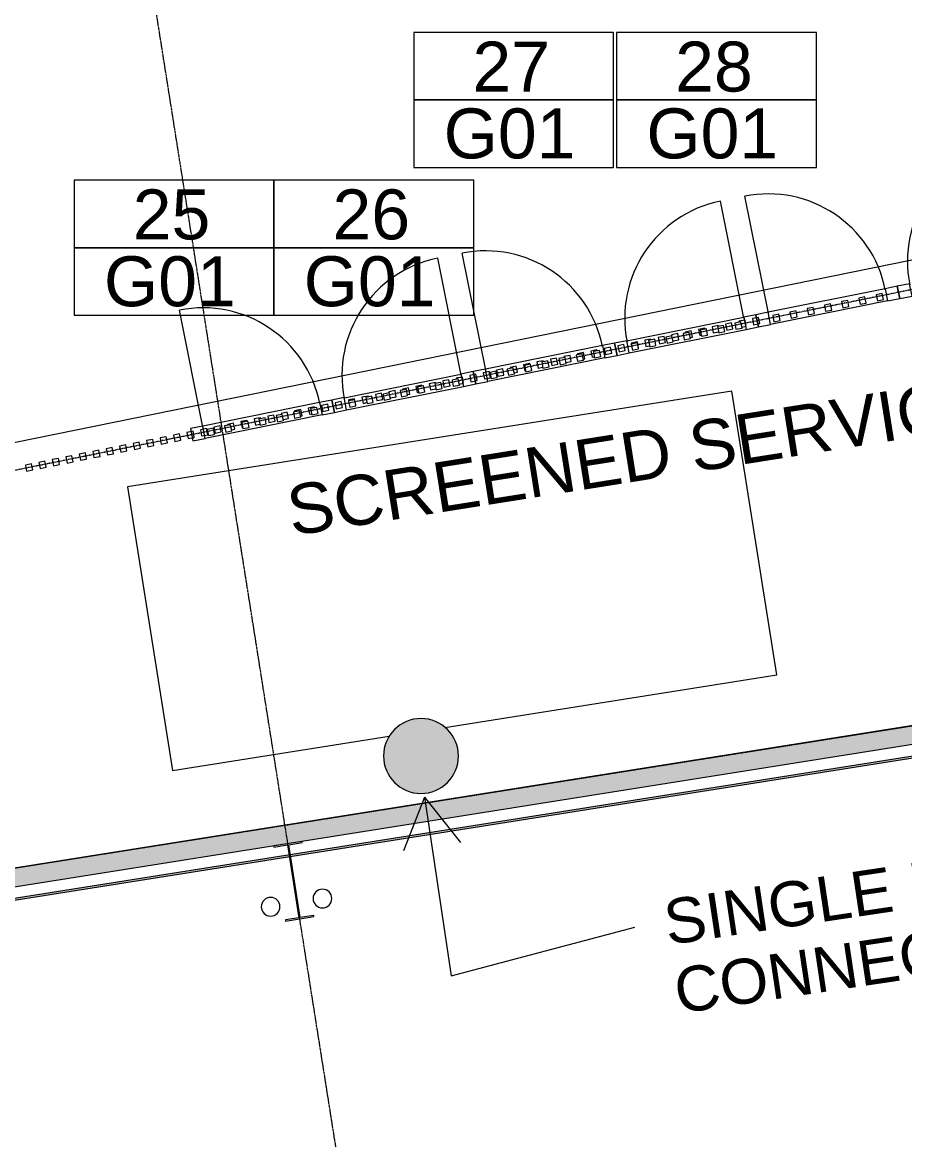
# Model space of a CAD drawing. Header units: millimetres. Extents: x -2612262 to -2065320, y 3717813 to 4283368.
# Drawn here: x -2276245 to -2269178, y 4044223 to 4053167 of the extents above; entities that cross this region are included whole.
import ezdxf

# ---------------------------------------------------------------- set-up
doc = ezdxf.new("R2010")
doc.units = ezdxf.units.MM
for name, pattern in [('Aligning Line', [3.2004, 1.6002, -1.6002]), ('Dash Tight', [1.2, 0.6, -0.6]), ('Grid Line', [21, 12, -3, 3, -3]), ('Overhead', [4, 2.5, -1.5])]:
    doc.linetypes.add(name, pattern=pattern)
for name, color, linetype, lineweight in [('A-DETL', 90, 'Continuous', 18), ('A-DETL-GENF', 92, 'Continuous', 5), ('A-DOOR', 31, 'Continuous', 5), ('A-DOOR-IDEN', 31, 'Continuous', 5), ('A-FLOR', 192, 'Continuous', 5), ('A-FLOR-OVHD', 1, 'Overhead', 13), ('A-GENM', 13, 'Continuous', 5), ('A-GLAZ-CWMG', 51, 'Continuous', 5), ('A-WALL', 113, 'Continuous', 5), ('A-WALL-FNSH', 113, 'Continuous', 13), ('A-WALL-PATT', 111, 'Continuous', 13), ('G-ANNO-REFR', 1, 'Aligning Line', 5), ('G-ANNO-TEXT', 231, 'Continuous', 5), ('P-SANR-FIXT', 6, 'Continuous', 5), ('S-BEAM', 12, 'Continuous', 5), ('S-GRID', 1, 'Continuous', 5)]:
    doc.layers.add(name, color=color, linetype=linetype, lineweight=lineweight)
doc.styles.add('Arial_2', font='arial.ttf', dxfattribs={"height": 400})
doc.styles.add('Arial_4', font='arial.ttf', dxfattribs={"height": 360})
picture_1 = doc.add_image_def('image1.jpg', size_in_pixel=(6528, 5638))

# ---------------------------------------------------------------- blocks, each defined once
blk = doc.blocks.new('Mechanical - Condensers - Mechanical - Condensers-1249279-GA - Part B')
at = {"layer": 'A-GENM', "lineweight": 13}
for p, q in [((-2270561.6, 4050215.6), (-2275401.2, 4049449.1)), ((-2270201.7, 4047944), (-2270561.6, 4050215.6)), ((-2275401.2, 4049449.1), (-2275041.4, 4047177.4)), ((-2272859.7, 4047523), (-2270201.7, 4047944)), ((-2275041.4, 4047177.4), (-2273305.8, 4047452.3))]:
    blk.add_line(p, q, dxfattribs=at)
blk = doc.blocks.new('Structural Framing 22 - Structural Framing 1-1264748-GA - Part B')
at = {"layer": 'S-BEAM', "lineweight": 13}
for p, q in [((-2274004.4, 4046610.9), (-2274231.5, 4046574.9)), ((-2274231.5, 4046574.9), (-2274230, 4046565)), ((-2274230, 4046565), (-2274121.3, 4046582.3)), ((-2274121.3, 4046582.3), (-2274029, 4045999.5)), ((-2274111.4, 4046583.8), (-2274002.8, 4046601)), ((-2274019.1, 4046001.1), (-2274111.4, 4046583.8)), ((-2274002.8, 4046601), (-2274004.4, 4046610.9)), ((-2274136.1, 4045972.4), (-2273908.9, 4046008.4)), ((-2273910.5, 4046018.3), (-2274019.1, 4046001.1)), ((-2273908.9, 4046008.4), (-2273910.5, 4046018.3)), ((-2274029, 4045999.5), (-2274137.7, 4045982.3)), ((-2274137.7, 4045982.3), (-2274136.1, 4045972.4))]:
    blk.add_line(p, q, dxfattribs=at)
blk = doc.blocks.new('Downpipe - Straight - 01 - 150D-1493271-GA - Part B')
at = {"layer": 'P-SANR-FIXT'}
for start, end in [(0, 180), (360, 180), (180, 0), (180, 360)]:
    blk.add_arc((-39.8, 100), 75, start, end, dxfattribs=at)
blk = doc.blocks.new('Curtain_Wall_Batten_Door - Louvre Single Door-2271096-GA - Part B')
at = {"layer": 'A-DOOR'}
for p, q in [((-397.5, 33.1), (-447.5, 33.1)), ((-447.5, 33.1), (-447.5, -16.9)), ((-397.5, -16.9), (-397.5, 33.1)), ((-256.6, 33.1), (-306.6, 33.1)), ((-306.6, 33.1), (-306.6, -16.9)), ((-256.6, -16.9), (-256.6, 33.1)), ((-115.8, 33.1), (-165.8, 33.1)), ((-165.8, 33.1), (-165.8, -16.9)), ((-115.8, -16.9), (-115.8, 33.1)), ((25, 33.1), (-25, 33.1)), ((-25, 33.1), (-25, -16.9)), ((25, -16.9), (25, 33.1)), ((165.8, 33.1), (115.8, 33.1)), ((115.8, 33.1), (115.8, -16.9)), ((165.8, -16.9), (165.8, 33.1)), ((306.6, 33.1), (256.6, 33.1)), ((256.6, 33.1), (256.6, -16.9)), ((306.6, -16.9), (306.6, 33.1)), ((447.5, 33.1), (397.5, 33.1)), ((397.5, 33.1), (397.5, -16.9)), ((447.5, -16.9), (447.5, 33.1)), ((-447.5, -16.9), (-397.5, -16.9)), ((-306.6, -16.9), (-256.6, -16.9)), ((-165.8, -16.9), (-115.8, -16.9)), ((-25, -16.9), (25, -16.9)), ((115.8, -16.9), (165.8, -16.9)), ((256.6, -16.9), (306.6, -16.9)), ((397.5, -16.9), (447.5, -16.9)), ((477.5, -41.9), (477.5, -996.9))]:
    blk.add_line(p, q, dxfattribs=at)
blk.add_arc((477.5, -41.9), 954.9, 180, 270, dxfattribs=at)
blk = doc.blocks.new('Rectangular Mullion - 100 x 100mm-2271095-GA - Part B')
at = {"layer": 'A-GLAZ-CWMG'}
for p, q in [((-2269334.6, 4051034.7), (-2270270.8, 4050846.2)), ((-2269314.9, 4050936.6), (-2270251, 4050748.2))]:
    blk.add_line(p, q, dxfattribs=at)
blk = doc.blocks.new('Rectangular Mullion - 100 x 100mm-1677029-GA - Part B')
at = {"layer": 'A-GLAZ-CWMG'}
for p, q in [((-100, 50), (0, 50)), ((-100, -50), (-100, 50)), ((0, 50), (0, -50)), ((0, -50), (-100, -50))]:
    blk.add_line(p, q, dxfattribs=at)
blk = doc.blocks.new('Rectangular Mullion - 100 x 100mm-1677030-GA - Part B')
at = {"layer": 'A-GLAZ-CWMG'}
for p, q in [((0, 50), (-100, 50)), ((-100, 50), (-100, -50)), ((0, -50), (0, 50)), ((-100, -50), (0, -50))]:
    blk.add_line(p, q, dxfattribs=at)
blk = doc.blocks.new('Rectangular Mullion - 50 x 50mm-1158589-GA - Part B')
at = {"layer": 'A-GLAZ-CWMG'}
for p, q in [((-25, 25), (25, 25)), ((-25, -25), (-25, 25)), ((25, 25), (25, -25)), ((25, -25), (-25, -25))]:
    blk.add_line(p, q, dxfattribs=at)
blk = doc.blocks.new('Rectangular Mullion - 50 x 50mm-V48-GA - Part B')
at = {"layer": 'A-GLAZ-CWMG'}
for p, q in [((0, 25), (25, 25)), ((25, 25), (25, -25)), ((-25, -25), (-25, -16.9)), ((25, -25), (-25, -25))]:
    blk.add_line(p, q, dxfattribs=at)
blk = doc.blocks.new('Rectangular Mullion - 50 x 50mm-V49-GA - Part B')
at = {"layer": 'A-GLAZ-CWMG'}
for p, q in [((-25, 25), (-19.2, 25)), ((-25, -25), (-25, 25)), ((25, -25), (-25, -25)), ((25, -16.9), (25, -25))]:
    blk.add_line(p, q, dxfattribs=at)
blk = doc.blocks.new('Rectangular Mullion - 50 x 50mm-V50-GA - Part B')
at = {"layer": 'A-GLAZ-CWMG'}
for p, q in [((-25, 25), (11.6, 25)), ((-25, -25), (-25, 25)), ((25, -25), (-25, -25)), ((25, -16.9), (25, -25))]:
    blk.add_line(p, q, dxfattribs=at)
blk = doc.blocks.new('Rectangular Mullion - 50 x 50mm-V53-GA - Part B')
at = {"layer": 'A-GLAZ-CWMG'}
for p, q in [((-17.6, 25), (25, 25)), ((25, 25), (25, -25)), ((-25, -25), (-25, -16.9)), ((25, -25), (-25, -25))]:
    blk.add_line(p, q, dxfattribs=at)
blk = doc.blocks.new('Rectangular Mullion - 50 x 50mm-V54-GA - Part B')
at = {"layer": 'A-GLAZ-CWMG'}
for p, q in [((13.3, 25), (25, 25)), ((25, 25), (25, -25)), ((-25, -25), (-25, -16.9)), ((25, -25), (-25, -25))]:
    blk.add_line(p, q, dxfattribs=at)
blk = doc.blocks.new('Rectangular Mullion - 50 x 50mm-V55-GA - Part B')
at = {"layer": 'A-GLAZ-CWMG'}
for p, q in [((-25, 25), (-5.9, 25)), ((-25, -25), (-25, 25)), ((25, -25), (-25, -25)), ((25, -16.9), (25, -25))]:
    blk.add_line(p, q, dxfattribs=at)
blk = doc.blocks.new('Rectangular Mullion - 50 x 50mm-V56-GA - Part B')
at = {"layer": 'A-GLAZ-CWMG'}
for p, q in [((25, 25), (25, -25)), ((-25, -25), (-25, -16.9)), ((25, -25), (-25, -25))]:
    blk.add_line(p, q, dxfattribs=at)
blk = doc.blocks.new('Rectangular Mullion - 50 x 50mm-V57-GA - Part B')
at = {"layer": 'A-GLAZ-CWMG'}
for p, q in [((-25, 25), (4.9, 25)), ((-25, -25), (-25, 25)), ((25, -25), (-25, -25)), ((25, -16.9), (25, -25))]:
    blk.add_line(p, q, dxfattribs=at)
blk = doc.blocks.new('Rectangular Mullion - 50 x 50mm-V58-GA - Part B')
at = {"layer": 'A-GLAZ-CWMG'}
for p, q in [((-24.3, 25), (25, 25)), ((25, 25), (25, -25)), ((-25, -25), (-25, -16.9)), ((25, -25), (-25, -25))]:
    blk.add_line(p, q, dxfattribs=at)
blk = doc.blocks.new('Rectangular Mullion - 50 x 50mm-V59-GA - Part B')
at = {"layer": 'A-GLAZ-CWMG'}
for p, q in [((6.5, 25), (25, 25)), ((25, 25), (25, -25)), ((-25, -25), (-25, -16.9)), ((25, -25), (-25, -25))]:
    blk.add_line(p, q, dxfattribs=at)
blk = doc.blocks.new('Rectangular Mullion - 50 x 50mm-V60-GA - Part B')
at = {"layer": 'A-GLAZ-CWMG'}
for p, q in [((-25, 25), (-12.6, 25)), ((-25, -25), (-25, 25)), ((25, -25), (-25, -25)), ((25, -16.9), (25, -25))]:
    blk.add_line(p, q, dxfattribs=at)
blk = doc.blocks.new('Rectangular Mullion - 50 x 50mm-V61-GA - Part B')
at = {"layer": 'A-GLAZ-CWMG'}
for p, q in [((-25, 25), (18.2, 25)), ((-25, -25), (-25, 25)), ((25, -25), (-25, -25)), ((25, -16.9), (25, -25))]:
    blk.add_line(p, q, dxfattribs=at)
blk = doc.blocks.new('Rectangular Mullion - 50 x 50mm-V62-GA - Part B')
at = {"layer": 'A-GLAZ-CWMG'}
for p, q in [((-11, 25), (25, 25)), ((25, 25), (25, -25)), ((-25, -25), (-25, -16.9)), ((25, -25), (-25, -25))]:
    blk.add_line(p, q, dxfattribs=at)
blk = doc.blocks.new('Rectangular Mullion - 50 x 50mm-V63-GA - Part B')
at = {"layer": 'A-GLAZ-CWMG'}
for p, q in [((-0.2, 25), (25, 25)), ((25, 25), (25, -25)), ((-25, -25), (-25, -16.9)), ((25, -25), (-25, -25))]:
    blk.add_line(p, q, dxfattribs=at)
blk = doc.blocks.new('Rectangular Mullion - 50 x 50mm-V64-GA - Part B')
at = {"layer": 'A-GLAZ-CWMG'}
for p, q in [((-25, 25), (-19.3, 25)), ((-25, -25), (-25, 25)), ((25, -25), (-25, -25)), ((25, -16.9), (25, -25))]:
    blk.add_line(p, q, dxfattribs=at)
blk = doc.blocks.new('Rectangular Mullion - 50 x 50mm-V65-GA - Part B')
at = {"layer": 'A-GLAZ-CWMG'}
for p, q in [((-25, 25), (11.5, 25)), ((-25, -25), (-25, 25)), ((25, -25), (-25, -25)), ((25, -16.9), (25, -25))]:
    blk.add_line(p, q, dxfattribs=at)
blk = doc.blocks.new('Rectangular Mullion - 50 x 50mm-V66-GA - Part B')
at = {"layer": 'A-GLAZ-CWMG'}
for p, q in [((-17.7, 25), (25, 25)), ((25, 25), (25, -25)), ((-25, -25), (-25, -16.9)), ((25, -25), (-25, -25))]:
    blk.add_line(p, q, dxfattribs=at)
blk = doc.blocks.new('Rectangular Mullion - 50 x 50mm-V67-GA - Part B')
at = {"layer": 'A-GLAZ-CWMG'}
for p, q in [((13.1, 25), (25, 25)), ((25, 25), (25, -25)), ((-25, -25), (-25, -16.9)), ((25, -25), (-25, -25))]:
    blk.add_line(p, q, dxfattribs=at)
blk = doc.blocks.new('Rectangular Mullion - 50 x 50mm-V68-GA - Part B')
at = {"layer": 'A-GLAZ-CWMG'}
for p, q in [((-25, 25), (-6, 25)), ((-25, -25), (-25, 25)), ((25, -25), (-25, -25)), ((25, -16.9), (25, -25))]:
    blk.add_line(p, q, dxfattribs=at)
blk = doc.blocks.new('Rectangular Mullion - 50 x 50mm-V69-GA - Part B')
at = {"layer": 'A-GLAZ-CWMG'}
for p, q in [((-25, 25), (4.8, 25)), ((-25, -25), (-25, 25)), ((25, -25), (-25, -25)), ((25, -18.6), (25, -25))]:
    blk.add_line(p, q, dxfattribs=at)
blk = doc.blocks.new('Rectangular Mullion - 50 x 50mm-V70-GA - Part B')
at = {"layer": 'A-GLAZ-CWMG'}
for p, q in [((-24.4, 25), (25, 25)), ((25, 25), (25, -25)), ((-25, -25), (-25, -16.9)), ((25, -25), (-25, -25))]:
    blk.add_line(p, q, dxfattribs=at)
blk = doc.blocks.new('Rectangular Mullion - 50 x 50mm-V71-GA - Part B')
at = {"layer": 'A-GLAZ-CWMG'}
for p, q in [((6.4, 25), (25, 25)), ((25, 25), (25, -25)), ((-25, -25), (-25, -16.9)), ((25, -25), (-25, -25))]:
    blk.add_line(p, q, dxfattribs=at)
blk = doc.blocks.new('Rectangular Mullion - 50 x 50mm-V72-GA - Part B')
at = {"layer": 'A-GLAZ-CWMG'}
for p, q in [((-25, 25), (-12.7, 25)), ((-25, -25), (-25, 25)), ((25, -25), (-25, -25)), ((25, -16.9), (25, -25))]:
    blk.add_line(p, q, dxfattribs=at)
blk = doc.blocks.new('Rectangular Mullion - 50 x 50mm-V73-GA - Part B')
at = {"layer": 'A-GLAZ-CWMG'}
for p, q in [((-25, 25), (18.1, 25)), ((-25, -25), (-25, 25)), ((25, -25), (-25, -25)), ((25, -16.9), (25, -25))]:
    blk.add_line(p, q, dxfattribs=at)
blk = doc.blocks.new('Curtain_Wall_Batten_Door - Louvre Single Door-2549650-GA - Part B')
at = {"layer": 'A-DOOR'}
for p, q in [((477.5, 41.9), (477.5, 996.9)), ((-397.5, 16.9), (-447.5, 16.9)), ((-447.5, 16.9), (-447.5, -33.1)), ((-397.5, -33.1), (-397.5, 16.9)), ((-256.6, 16.9), (-306.6, 16.9)), ((-306.6, 16.9), (-306.6, -33.1)), ((-256.6, -33.1), (-256.6, 16.9)), ((-115.8, 16.9), (-165.8, 16.9)), ((-165.8, 16.9), (-165.8, -33.1)), ((-115.8, -33.1), (-115.8, 16.9)), ((25, 16.9), (-25, 16.9)), ((-25, 16.9), (-25, -33.1)), ((25, -33.1), (25, 16.9)), ((165.8, 16.9), (115.8, 16.9)), ((115.8, 16.9), (115.8, -33.1)), ((165.8, -33.1), (165.8, 16.9)), ((306.6, 16.9), (256.6, 16.9)), ((256.6, 16.9), (256.6, -33.1)), ((306.6, -33.1), (306.6, 16.9)), ((447.5, 16.9), (397.5, 16.9)), ((397.5, 16.9), (397.5, -33.1)), ((447.5, -33.1), (447.5, 16.9)), ((-447.5, -33.1), (-397.5, -33.1)), ((-306.6, -33.1), (-256.6, -33.1)), ((-165.8, -33.1), (-115.8, -33.1)), ((-25, -33.1), (25, -33.1)), ((115.8, -33.1), (165.8, -33.1)), ((256.6, -33.1), (306.6, -33.1)), ((397.5, -33.1), (447.5, -33.1))]:
    blk.add_line(p, q, dxfattribs=at)
blk.add_arc((477.5, 41.9), 954.9, 90, 180, dxfattribs=at)
blk = doc.blocks.new('Rectangular Mullion - 100 x 100mm-1765060-GA - Part B')
at = {"layer": 'A-GLAZ-CWMG'}
for p, q in [((-100, 50), (0, 50)), ((-100, -50), (-100, 50)), ((0, 50), (0, -50)), ((0, -50), (-100, -50))]:
    blk.add_line(p, q, dxfattribs=at)
blk = doc.blocks.new('Rectangular Mullion - 50 x 50mm-V74-GA - Part B')
at = {"layer": 'A-GLAZ-CWMG'}
for p, q in [((-11.1, 25), (25, 25)), ((25, 25), (25, -25)), ((-25, -25), (-25, -16.9)), ((25, -25), (-25, -25))]:
    blk.add_line(p, q, dxfattribs=at)
blk = doc.blocks.new('Rectangular Mullion - 100 x 100mm-2549649-GA - Part B')
at = {"layer": 'A-GLAZ-CWMG'}
for p, q in [((-2269138.6, 4051074.1), (-2268202.4, 4051262.6)), ((-2269118.8, 4050976.1), (-2268182.7, 4051164.6))]:
    blk.add_line(p, q, dxfattribs=at)
blk = doc.blocks.new('Rectangular Mullion - 100 x 100mm-1765061-GA - Part B')
at = {"layer": 'A-GLAZ-CWMG'}
for p, q in [((0, 50), (-100, 50)), ((-100, 50), (-100, -50)), ((0, -50), (0, 50)), ((-100, -50), (0, -50))]:
    blk.add_line(p, q, dxfattribs=at)
blk = doc.blocks.new('AA_DOOR_MARK _ TYPE MARK_HA2 - Mark _ Type Mark-1751130-GA - Part B')
at = {"layer": 'A-DOOR-IDEN'}
for p, q in [((4, 2.7), (-4, 2.7)), ((-4, 2.7), (-4, 0)), ((4, 0), (4, 2.7)), ((4, 0), (-4, 0)), ((4, -2.7), (4, 0)), ((-4, 0), (4, 0)), ((-4, 0), (-4, -2.7)), ((-4, -2.7), (4, -2.7))]:
    blk.add_line(p, q, dxfattribs=at)

msp = doc.modelspace()

# ---------------------------------------------------------------- hatches: boundary and pattern name
at = {"layer": 'A-DETL-GENF'}
msp.add_hatch(color=7, dxfattribs=at).paths.add_polyline_path([(-2273051.7, 4046994.3), (-2272993.2, 4047000.1), (-2272936.9, 4047017.2), (-2272885, 4047044.9), (-2272839.6, 4047082.2), (-2272802.3, 4047127.7), (-2272774.5, 4047179.5), (-2272757.5, 4047235.8), (-2272751.7, 4047294.3), (-2272757.5, 4047352.9), (-2272774.5, 4047409.1), (-2272802.3, 4047461), (-2272839.6, 4047506.5), (-2272885, 4047543.8), (-2272936.9, 4047571.5), (-2272993.2, 4047588.6), (-2273051.7, 4047594.3), (-2273110.2, 4047588.6), (-2273166.5, 4047571.5), (-2273218.4, 4047543.8), (-2273263.8, 4047506.5), (-2273301.1, 4047461), (-2273328.9, 4047409.1), (-2273346.2, 4047349.6), (-2273351.7, 4047294.3), (-2273345.9, 4047235.8), (-2273328.9, 4047179.5), (-2273301.1, 4047127.7), (-2273263.8, 4047082.2), (-2273218.4, 4047044.9), (-2273166.5, 4047017.2), (-2273110.2, 4047000.1)])
at = {"layer": 'A-WALL-PATT', "lineweight": 5}
h = msp.add_hatch(dxfattribs=at)
h.set_pattern_fill('FP_2', color=256, style=0, pattern_type=2)
h.set_pattern_definition([(50, (0, 0), (1457.47236, -127.5124), [152.4, -1676.4]), (355, (0, 0), (-281.9423, 1528.4541), [121.92, -1341.12]), (100.451, (121.5, -10.6), (1175.54118, 1400.9327), [129.52, -1424.721]), (46.184, (0, 406.4), (2168.6325, -336.3419), [228.6, -2514.6]), (96.636, (180.7, 378.4), (1899.2207, 1979.4208), [194.28, -2137.081]), (351.184, (0, 406.4), (1899.2401, 1979.4025), [182.88, -2011.68]), (21, (203.2, 304.8), (1212.9148, -818.1215), [152.4, -1676.4]), (326, (203.2, 304.8), (494.41695, 1473.50445), [121.92, -1341.12]), (71.451, (304.3, 236.6), (1707.33713, 655.36968), [129.52, -1424.721]), (37.5, (0, 0), (24.709387, 676.44024), [67.056, -1257.808, 67.056, -1294.384, -1346.2]), (37.5, (0, 0), (24.709387, 676.44024), [-2686.304, 67.056, -1279.144]), (7.5, (0, 0), (534.55775, 801.44425), [67.056, -709.168, 67.056, -1227.328, -513.08]), (7.5, (0, 0), (534.55775, 801.44425), [-2070.608, 67.056, -446.024]), (327.5, (-453.14, 0), (1084.727506, -45.831226), [67.056, -440.944, 67.056, -1517.904, -2103.12]), (327.5, (-453.14, 0), (1084.727506, -45.831226), [-2092.96, 67.056, -2036.064]), (317.5, (-656.3, 0), (1185.03465, 203.41354), [67.056, -593.344, 67.056, -985.52, -1493.52]), (317.5, (-656.3, 0), (1185.03465, 203.41354), [-1712.976, 67.056, -1426.464])])
h.paths.add_polyline_path([(-2326119.7, 4038356.3), (-2314553.9, 4040188.2), (-2314577.3, 4040336.4), (-2326143.2, 4038504.5)])
h.paths.add_polyline_path([(-2309615.4, 4040970.4), (-2308247.8, 4041187.1), (-2308271.3, 4041335.2), (-2309638.9, 4041118.6)])
h.paths.add_polyline_path([(-2306404.8, 4041479), (-2286532.5, 4044626.5), (-2286556, 4044774.7), (-2306428.3, 4041627.1), (-2306418.7, 4041566.9)])
h.paths.add_polyline_path([(-2284689.5, 4044918.5), (-2282506.7, 4045264.2), (-2282530.2, 4045412.4), (-2284713, 4045066.6), (-2284703.4, 4045006.4)])
h.paths.add_polyline_path([(-2277568.3, 4046046.4), (-2251907.2, 4050110.9), (-2251930.6, 4050259), (-2277591.8, 4046194.6)])
h.paths.add_polyline_path([(-2250064.2, 4050402.8), (-2242531.4, 4051595.9), (-2242554.9, 4051744.1), (-2250087.6, 4050550.9), (-2250078.1, 4050490.7)])
h = msp.add_hatch(dxfattribs=at)
h.set_pattern_fill('FP_1', color=256, style=0, pattern_type=2)
h.set_pattern_definition([(0, (0, 0), (812.8, 203.2), [67.056, -542.544, 67.056, -542.544, -3251.2]), (0, (0, 0), (812.8, 203.2), [-1219.2, 67.056, -1152.144, 67.056, -542.544, -1422.4]), (0, (0, 0), (812.8, 203.2), [-3048, 67.056, -339.344, 67.056, -948.944]), (120, (304.8, 101.6), (-582.376362, 602.305448), [67.056, -542.544, 67.056, -542.544, -3251.2]), (120, (304.8, 101.6), (-582.376362, 602.305448), [-1219.2, 67.056, -1152.144, 67.056, -542.544, -1422.4]), (120, (304.8, 101.6), (-582.376362, 602.305448), [-3048, 67.056, -339.344, 67.056, -948.944]), (240, (406.4, 508), (-230.423638, -805.505448), [67.056, -542.544, 67.056, -542.544, -3251.2]), (240, (406.4, 508), (-230.423638, -805.505448), [-1219.2, 67.056, -1152.144, 67.056, -542.544, -1422.4]), (240, (406.4, 508), (-230.423638, -805.505448), [-3048, 67.056, -339.344, 67.056, -948.944])])
h.paths.add_polyline_path([(-2325955.3, 4038277.1), (-2314537.6, 4040085.5), (-2314539.5, 4040097.4), (-2325957.1, 4038288.9)])
h.paths.add_polyline_path([(-2309599.2, 4040867.7), (-2308231.6, 4041084.3), (-2308233.4, 4041096.2), (-2309601, 4040879.6), (-2309599.3, 4040868.3)])
h.paths.add_polyline_path([(-2306388.5, 4041376.3), (-2286516.3, 4044523.8), (-2286518.2, 4044535.7), (-2306390.4, 4041388.1), (-2306388.6, 4041376.8)])
h.paths.add_polyline_path([(-2284673.2, 4044815.7), (-2282490.5, 4045161.5), (-2282492.3, 4045173.3), (-2284675.1, 4044827.6), (-2284673.3, 4044816.3)])
h.paths.add_polyline_path([(-2277552, 4045943.7), (-2251890.9, 4050008.2), (-2251892.8, 4050020), (-2255828.2, 4049396.7), (-2277553.9, 4045955.5), (-2277552.1, 4045944.2)])
h.paths.add_polyline_path([(-2250047.9, 4050300.1), (-2242515.1, 4051493.2), (-2242517, 4051505), (-2250049.8, 4050311.9), (-2250048, 4050300.6)])

# ---------------------------------------------------------------- linework, layer by layer
at = {"layer": 'A-DETL', "linetype": 'Dash Tight', "lineweight": 5}
msp.add_line((-2264338.9, 4051989.4), (-2277783.9, 4049282.7), dxfattribs=at)
at = {"layer": 'A-DETL', "lineweight": 5}
for start, end in [(0, 180), (180, 0)]:
    msp.add_arc((-2273051.7, 4047294.3), 300, start, end, dxfattribs=at)
at = {"layer": 'A-FLOR'}
msp.add_line((-2262838.7, 4052541.7), (-2294595.3, 4046080.7), dxfattribs=at)
at = {"layer": 'A-FLOR-OVHD'}
msp.add_line((-2325995, 4038527.9), (-2236242.9, 4052743.8), dxfattribs=at)
msp.add_line((-2325995, 4038527.9), (-2236242.9, 4052743.8), dxfattribs=at)
at = {"layer": 'A-WALL', "color": 250, "lineweight": 13}
for p, q in [((-2251930.6, 4050259), (-2277591.8, 4046194.6)), ((-2251907.2, 4050110.9), (-2277568.3, 4046046.4))]:
    msp.add_line(p, q, dxfattribs=at)
at = {"layer": 'A-WALL'}
msp.add_line((-2251892.8, 4050020), (-2277553.9, 4045955.5), dxfattribs=at)
at = {"layer": 'A-WALL-FNSH', "color": 7, "lineweight": 5}
msp.add_line((-2277552, 4045943.7), (-2251890.9, 4050008.2), dxfattribs=at)
at = {"layer": 'G-ANNO-TEXT', "color": 7}
for p, q in [((-2273023.5, 4046964.3), (-2273192.8, 4046534.6)), ((-2273023.5, 4046964.3), (-2272736, 4046602.8)), ((-2273023.5, 4046964.3), (-2272810, 4045535.9)), ((-2272810, 4045535.9), (-2271338.5, 4045923.1))]:
    msp.add_line(p, q, dxfattribs=at)
at = {"layer": 'S-GRID', "linetype": 'Grid Line'}
for p, q in [((-2266638.3, 3999370.2), (-2276178.7, 4059603.4)), ((-2325985, 4038529.5), (-2226640.2, 4054264.8))]:
    msp.add_line(p, q, dxfattribs=at)

# ---------------------------------------------------------------- block references
at = {"layer": 'A-DOOR'}
for name, p, rotation in [('Curtain_Wall_Batten_Door - Louvre Single Door-2549650-GA - Part B', (-2268660.6, 4051119.4), 11.38227921687355), ('Curtain_Wall_Batten_Door - Louvre Single Door-2271096-GA - Part B', (-2269792.8, 4050891.4), 191.3822792168579), ('Curtain_Wall_Batten_Door - Louvre Single Door-2549650-GA - Part B', (-2270925.1, 4050663.5), 11.38227921686524), ('Curtain_Wall_Batten_Door - Louvre Single Door-2271096-GA - Part B', (-2272057.3, 4050435.6), 191.3822792168496), ('Curtain_Wall_Batten_Door - Louvre Single Door-2549650-GA - Part B', (-2273189.5, 4050207.6), 11.38227921687965), ('Curtain_Wall_Batten_Door - Louvre Single Door-2271096-GA - Part B', (-2274321.7, 4049979.7), 191.382279216864)]:
    msp.add_blockref(name, p, dxfattribs=dict(at, rotation=rotation))
at = {"layer": 'A-DOOR-IDEN', "xscale": 199.9999999999999, "yscale": 199.9999999999999, "zscale": 199.9999999999999}
for p in [(-2272308.8, 4052545.8), (-2270685.1, 4052545.8), (-2275029.6, 4051362.6), (-2273429.6, 4051362.6)]:
    msp.add_blockref('AA_DOOR_MARK _ TYPE MARK_HA2 - Mark _ Type Mark-1751130-GA - Part B', p, dxfattribs=at)
at = {"layer": 'A-GENM'}
msp.add_blockref('Mechanical - Condensers - Mechanical - Condensers-1249279-GA - Part B', (0, 0), dxfattribs=at)
at = {"layer": 'A-GLAZ-CWMG'}
for name, p in [('Rectangular Mullion - 100 x 100mm-2271095-GA - Part B', (0, 0)), ('Rectangular Mullion - 100 x 100mm-2549649-GA - Part B', (-2264.4, -455.9)), ('Rectangular Mullion - 100 x 100mm-2271095-GA - Part B', (-2264.4, -455.9)), ('Rectangular Mullion - 100 x 100mm-2549649-GA - Part B', (-4528.9, -911.7)), ('Rectangular Mullion - 100 x 100mm-2271095-GA - Part B', (-4528.9, -911.7))]:
    msp.add_blockref(name, p, dxfattribs=at)
at = {"layer": 'A-GLAZ-CWMG', "extrusion": (0, 0, -1)}
for name, p, rotation in [('Rectangular Mullion - 100 x 100mm-1677029-GA - Part B', (2269226.7, 4051005.4), 168.6177207831421), ('Rectangular Mullion - 100 x 100mm-1765060-GA - Part B', (2269226.7, 4051005.4), 348.6177207831264), ('Rectangular Mullion - 50 x 50mm-1158589-GA - Part B', (2270583.3, 4050732.3), 168.6177207831383), ('Rectangular Mullion - 50 x 50mm-V74-GA - Part B', (2270475.5, 4050754), 168.6177207831383), ('Rectangular Mullion - 50 x 50mm-1158589-GA - Part B', (2270367.7, 4050775.7), 168.6177207831383), ('Rectangular Mullion - 50 x 50mm-V70-GA - Part B', (2271014.7, 4050645.5), 168.6177207831383), ('Rectangular Mullion - 50 x 50mm-V71-GA - Part B', (2270906.9, 4050667.2), 168.6177207831383), ('Rectangular Mullion - 50 x 50mm-V72-GA - Part B', (2270799, 4050688.9), 168.6177207831383), ('Rectangular Mullion - 50 x 50mm-V73-GA - Part B', (2270691.2, 4050710.6), 168.6177207831383), ('Rectangular Mullion - 100 x 100mm-1677029-GA - Part B', (2271491.2, 4050549.5), 168.6177207831503), ('Rectangular Mullion - 50 x 50mm-1158589-GA - Part B', (2271553.9, 4050536.9), 168.6177207831383), ('Rectangular Mullion - 100 x 100mm-1765060-GA - Part B', (2271491.2, 4050549.5), 348.6177207831348), ('Rectangular Mullion - 50 x 50mm-1158589-GA - Part B', (2271446, 4050558.6), 168.6177207831383), ('Rectangular Mullion - 50 x 50mm-V56-GA - Part B', (2271338.2, 4050580.3), 168.6177207831383), ('Rectangular Mullion - 50 x 50mm-V69-GA - Part B', (2271230.4, 4050602), 168.6177207831383), ('Rectangular Mullion - 50 x 50mm-1158589-GA - Part B', (2271122.5, 4050623.7), 168.6177207831383), ('Rectangular Mullion - 50 x 50mm-1158589-GA - Part B', (2271985.2, 4050450.1), 168.6177207831383), ('Rectangular Mullion - 50 x 50mm-V66-GA - Part B', (2271877.4, 4050471.8), 168.6177207831383), ('Rectangular Mullion - 50 x 50mm-V67-GA - Part B', (2271769.5, 4050493.5), 168.6177207831383), ('Rectangular Mullion - 50 x 50mm-V68-GA - Part B', (2271661.7, 4050515.2), 168.6177207831383), ('Rectangular Mullion - 50 x 50mm-1158589-GA - Part B', (2272416.6, 4050363.2), 168.6177207831383), ('Rectangular Mullion - 50 x 50mm-V63-GA - Part B', (2272308.7, 4050384.9), 168.6177207831383), ('Rectangular Mullion - 50 x 50mm-V64-GA - Part B', (2272200.9, 4050406.7), 168.6177207831383), ('Rectangular Mullion - 50 x 50mm-V65-GA - Part B', (2272093.1, 4050428.4), 168.6177207831383), ('Rectangular Mullion - 50 x 50mm-1158589-GA - Part B', (2272847.9, 4050276.4), 168.6177207831383), ('Rectangular Mullion - 50 x 50mm-V62-GA - Part B', (2272740.1, 4050298.1), 168.6177207831383), ('Rectangular Mullion - 50 x 50mm-1158589-GA - Part B', (2272632.2, 4050319.8), 168.6177207831383), ('Rectangular Mullion - 50 x 50mm-1158589-GA - Part B', (2272524.4, 4050341.5), 168.6177207831383), ('Rectangular Mullion - 50 x 50mm-V58-GA - Part B', (2273279.3, 4050189.6), 168.6177207831383), ('Rectangular Mullion - 50 x 50mm-V59-GA - Part B', (2273171.4, 4050211.3), 168.6177207831383), ('Rectangular Mullion - 50 x 50mm-V60-GA - Part B', (2273063.6, 4050233), 168.6177207831383), ('Rectangular Mullion - 50 x 50mm-V61-GA - Part B', (2272955.7, 4050254.7), 168.6177207831383), ('Rectangular Mullion - 100 x 100mm-1677029-GA - Part B', (2273755.6, 4050093.7), 168.617720783136), ('Rectangular Mullion - 100 x 100mm-1765060-GA - Part B', (2273755.6, 4050093.7), 348.6177207831203), ('Rectangular Mullion - 50 x 50mm-1158589-GA - Part B', (2273710.6, 4050102.7), 168.6177207831383), ('Rectangular Mullion - 50 x 50mm-V56-GA - Part B', (2273602.8, 4050124.4), 168.6177207831383), ('Rectangular Mullion - 50 x 50mm-V57-GA - Part B', (2273494.9, 4050146.1), 168.6177207831383), ('Rectangular Mullion - 50 x 50mm-1158589-GA - Part B', (2273387.1, 4050167.9), 168.6177207831383), ('Rectangular Mullion - 50 x 50mm-V53-GA - Part B', (2274141.9, 4050015.9), 168.6177207831383), ('Rectangular Mullion - 50 x 50mm-V54-GA - Part B', (2274034.1, 4050037.6), 168.6177207831383), ('Rectangular Mullion - 50 x 50mm-V55-GA - Part B', (2273926.3, 4050059.3), 168.6177207831383), ('Rectangular Mullion - 50 x 50mm-1158589-GA - Part B', (2273818.4, 4050081), 168.6177207831383), ('Rectangular Mullion - 50 x 50mm-V48-GA - Part B', (2274573.3, 4049929.1), 168.6177207831383), ('Rectangular Mullion - 50 x 50mm-V49-GA - Part B', (2274465.5, 4049950.8), 168.6177207831383), ('Rectangular Mullion - 50 x 50mm-V50-GA - Part B', (2274357.6, 4049972.5), 168.6177207831383), ('Rectangular Mullion - 50 x 50mm-1158589-GA - Part B', (2274249.8, 4049994.2), 168.6177207831383), ('Rectangular Mullion - 50 x 50mm-1158589-GA - Part B', (2275004.6, 4049842.2), 168.6177207831383), ('Rectangular Mullion - 50 x 50mm-1158589-GA - Part B', (2274896.8, 4049863.9), 168.6177207831383), ('Rectangular Mullion - 50 x 50mm-1158589-GA - Part B', (2274789, 4049885.6), 168.6177207831383), ('Rectangular Mullion - 50 x 50mm-1158589-GA - Part B', (2274681.1, 4049907.3), 168.6177207831383), ('Rectangular Mullion - 50 x 50mm-1158589-GA - Part B', (2275543.8, 4049733.7), 168.6177207831383), ('Rectangular Mullion - 50 x 50mm-1158589-GA - Part B', (2275436, 4049755.4), 168.6177207831383), ('Rectangular Mullion - 50 x 50mm-1158589-GA - Part B', (2275328.1, 4049777.1), 168.6177207831383), ('Rectangular Mullion - 50 x 50mm-1158589-GA - Part B', (2275220.3, 4049798.8), 168.6177207831383), ('Rectangular Mullion - 50 x 50mm-1158589-GA - Part B', (2275112.5, 4049820.5), 168.6177207831383), ('Rectangular Mullion - 50 x 50mm-1158589-GA - Part B', (2275975.2, 4049646.8), 168.6177207831383), ('Rectangular Mullion - 50 x 50mm-1158589-GA - Part B', (2275867.3, 4049668.5), 168.6177207831383), ('Rectangular Mullion - 50 x 50mm-1158589-GA - Part B', (2275759.5, 4049690.3), 168.6177207831383), ('Rectangular Mullion - 50 x 50mm-1158589-GA - Part B', (2275651.7, 4049712), 168.6177207831383), ('Rectangular Mullion - 50 x 50mm-1158589-GA - Part B', (2276190.8, 4049603.4), 168.6177207831383), ('Rectangular Mullion - 50 x 50mm-1158589-GA - Part B', (2276083, 4049625.1), 168.6177207831383)]:
    msp.add_blockref(name, p, dxfattribs=dict(at, rotation=rotation))
at = {"layer": 'A-GLAZ-CWMG'}
for name, p, rotation in [('Rectangular Mullion - 100 x 100mm-1677030-GA - Part B', (-2270358.9, 4050777.5), 191.3822792168579), ('Rectangular Mullion - 100 x 100mm-1765061-GA - Part B', (-2270358.9, 4050777.5), 11.38227921686524), ('Rectangular Mullion - 100 x 100mm-1677030-GA - Part B', (-2272623.4, 4050321.6), 191.3822792168496), ('Rectangular Mullion - 100 x 100mm-1765061-GA - Part B', (-2272623.4, 4050321.6), 11.38227921687965), ('Rectangular Mullion - 100 x 100mm-1677030-GA - Part B', (-2274887.8, 4049865.7), 191.382279216864)]:
    msp.add_blockref(name, p, dxfattribs=dict(at, rotation=rotation))
at = {"layer": 'P-SANR-FIXT'}
for p in [(-2273801.3, 4046053.3), (-2274216.2, 4045987.6)]:
    msp.add_blockref('Downpipe - Straight - 01 - 150D-1493271-GA - Part B', p, dxfattribs=at)
at = {"layer": 'S-BEAM'}
msp.add_blockref('Structural Framing 22 - Structural Framing 1-1264748-GA - Part B', (0, 0), dxfattribs=at)

# ---------------------------------------------------------------- texts
at = {"layer": 'A-DOOR-IDEN', "char_height": 400, "attachment_point": 1, "style": 'Arial_2'}
for s, insert, width in [('27', (-2272639.6, 4053012.6), 769.62), ('28', (-2271015.9, 4053012.6), 769.62), ('G01', (-2272870.3, 4052477.3), 1298.734), ('G01', (-2271246.6, 4052477.3), 1298.734), ('25', (-2275360.5, 4051829.3), 769.62), ('26', (-2273760.5, 4051829.3), 769.62), ('G01', (-2275591.2, 4051294.1), 1298.734), ('G01', (-2273991.2, 4051294.1), 1298.734)]:
    msp.add_mtext(s, dxfattribs=dict(at, insert=insert, width=width))
at = {"layer": 'G-ANNO-TEXT', "color": 7, "attachment_point": 1}
for s, insert, char_height, width, rotation, style in [('SCREENED SERVICES ', (-2274149.7, 4049450.3), 400, 7744.301, 9.00033, 'Arial_2'), ('SINGLE PHASE ', (-2271127.7, 4046136.6), 360, 4537.551, 8.50041, 'Arial_4'), ('CONNECTION', (-2271045.6, 4045587.1), 360, 4008.438, 8.50041, 'Arial_4')]:
    msp.add_mtext(s, dxfattribs=dict(at, insert=insert, char_height=char_height, width=width, rotation=rotation, style=style))

# ---------------------------------------------------------------- pictures from other files: only their frames are drawn
at = {"layer": 'G-ANNO-REFR'}
image = msp.add_image(picture_1, insert=(-2382054.9, 4283368.1), size_in_units=(433000, 373966.6), rotation=-122.11743, dxfattribs=at)
image.dxf.flags = 15

doc.saveas('drawing.dxf')
